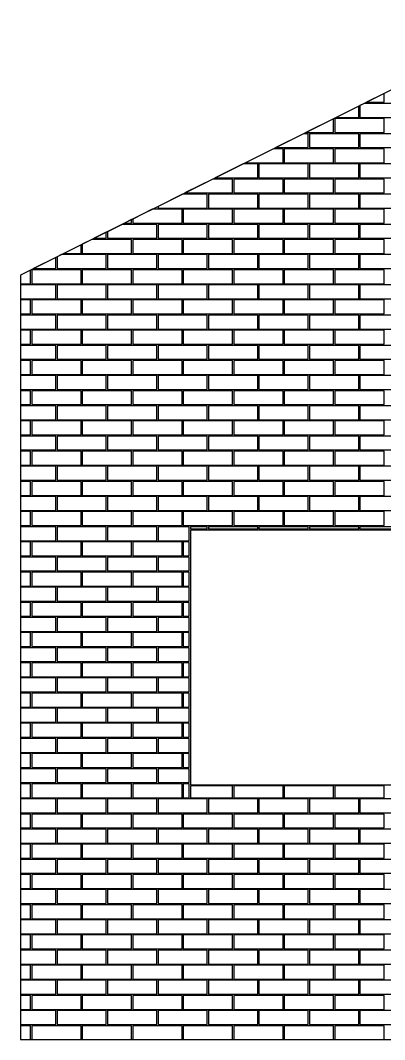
# Model space of a CAD drawing. Header units: millimetres. Extents: x 0 to 6000, y 0 to 6000.
# Drawn here: x 0 to 2142, y 0 to 6000 of the extents above; entities that cross this region are included whole.
import ezdxf

# ---------------------------------------------------------------- set-up
doc = ezdxf.new("R2010")
doc.units = ezdxf.units.MM
for name, color, linetype in [('SOURCE_OUTER', 7, 'Continuous'), ('SOURCE_WINDOWS', 4, 'Continuous'), ('TUTORIAL_CUT', 32, 'Continuous'), ('TUTORIAL_TILES', 30, 'Continuous')]:
    doc.layers.add(name, color=color, linetype=linetype)

msp = doc.modelspace()

# ---------------------------------------------------------------- linework, layer by layer
at = {"layer": 'SOURCE_OUTER'}
msp.add_lwpolyline([(0, 0), (6000, 0), (6000, 4500), (3000, 6000), (0, 4500)], close=True, dxfattribs=at)
at = {"layer": 'SOURCE_WINDOWS'}
msp.add_lwpolyline([(1000, 1500), (2200, 1500), (2200, 3000), (1000, 3000)], close=True, dxfattribs=at)
at = {"layer": 'TUTORIAL_CUT'}
for points in [[(2036, 5518), (2139, 5518), (2139, 5569.5)], [(1858, 5429), (1990.5, 5429), (1990.5, 5495.2)], [(1997.5, 5429), (2287.5, 5429), (2287.5, 5511), (2022, 5511), (1997.5, 5498.8)], [(1680, 5340), (1842, 5340), (1842, 5421)], [(1502, 5251), (1693.5, 5251), (1693.5, 5333), (1666, 5333)], [(1324, 5162), (1545, 5162), (1545, 5244), (1488, 5244)], [(1146, 5073), (1396.5, 5073), (1396.5, 5155), (1310, 5155)], [(968, 4984), (1248, 4984), (1248, 5066), (1132, 5066)], [(809.5, 4895), (1099.5, 4895), (1099.5, 4977), (954, 4977), (809.5, 4904.8)], [(661, 4806), (951, 4806), (951, 4888), (776, 4888), (661, 4830.5)], [(612, 4806), (654, 4806), (654, 4827)], [(434, 4717), (505.5, 4717), (505.5, 4752.8)], [(512.5, 4717), (802.5, 4717), (802.5, 4799), (598, 4799), (512.5, 4756.2)], [(364, 4628), (654, 4628), (654, 4710), (420, 4710), (364, 4682)], [(215.5, 4539), (505.5, 4539), (505.5, 4621), (242, 4621), (215.5, 4607.8)], [(256, 4628), (357, 4628), (357, 4678.5)], [(78, 4539), (208.5, 4539), (208.5, 4604.2)], [(0, 4450), (60, 4450), (60, 4530), (0, 4500)], [(0, 4361), (208.5, 4361), (208.5, 4443), (0, 4443)], [(0, 4272), (60, 4272), (60, 4354), (0, 4354)], [(0, 4183), (208.5, 4183), (208.5, 4265), (0, 4265)], [(0, 4094), (60, 4094), (60, 4176), (0, 4176)], [(0, 4005), (208.5, 4005), (208.5, 4087), (0, 4087)], [(0, 3916), (60, 3916), (60, 3998), (0, 3998)], [(0, 3827), (208.5, 3827), (208.5, 3909), (0, 3909)], [(0, 3738), (60, 3738), (60, 3820), (0, 3820)], [(0, 3649), (208.5, 3649), (208.5, 3731), (0, 3731)], [(0, 3560), (60, 3560), (60, 3642), (0, 3642)], [(0, 3471), (208.5, 3471), (208.5, 3553), (0, 3553)], [(0, 3382), (60, 3382), (60, 3464), (0, 3464)], [(0, 3293), (208.5, 3293), (208.5, 3375), (0, 3375)], [(0, 3204), (60, 3204), (60, 3286), (0, 3286)], [(0, 3115), (208.5, 3115), (208.5, 3197), (0, 3197)], [(0, 3026), (60, 3026), (60, 3108), (0, 3108)], [(0, 2937), (208.5, 2937), (208.5, 3019), (0, 3019)], [(809.5, 2937), (993, 2937), (993, 3019), (809.5, 3019)], [(1000, 3007), (1099.5, 3007), (1099.5, 3019), (1000, 3019)], [(1106.5, 3007), (1396.5, 3007), (1396.5, 3019), (1106.5, 3019)], [(1403.5, 3007), (1693.5, 3007), (1693.5, 3019), (1403.5, 3019)], [(1700.5, 3007), (1990.5, 3007), (1990.5, 3019), (1700.5, 3019)], [(1997.5, 3007), (2200, 3007), (2200, 3019), (1997.5, 3019)], [(0, 2848), (60, 2848), (60, 2930), (0, 2930)], [(958, 2848), (993, 2848), (993, 2930), (958, 2930)], [(0, 2759), (208.5, 2759), (208.5, 2841), (0, 2841)], [(809.5, 2759), (993, 2759), (993, 2841), (809.5, 2841)], [(0, 2670), (60, 2670), (60, 2752), (0, 2752)], [(958, 2670), (993, 2670), (993, 2752), (958, 2752)], [(0, 2581), (208.5, 2581), (208.5, 2663), (0, 2663)], [(809.5, 2581), (993, 2581), (993, 2663), (809.5, 2663)], [(0, 2492), (60, 2492), (60, 2574), (0, 2574)], [(958, 2492), (993, 2492), (993, 2574), (958, 2574)], [(0, 2403), (208.5, 2403), (208.5, 2485), (0, 2485)], [(809.5, 2403), (993, 2403), (993, 2485), (809.5, 2485)], [(0, 2314), (60, 2314), (60, 2396), (0, 2396)], [(958, 2314), (993, 2314), (993, 2396), (958, 2396)], [(0, 2225), (208.5, 2225), (208.5, 2307), (0, 2307)], [(809.5, 2225), (993, 2225), (993, 2307), (809.5, 2307)], [(0, 2136), (60, 2136), (60, 2218), (0, 2218)], [(958, 2136), (993, 2136), (993, 2218), (958, 2218)], [(0, 2047), (208.5, 2047), (208.5, 2129), (0, 2129)], [(809.5, 2047), (993, 2047), (993, 2129), (809.5, 2129)], [(0, 1958), (60, 1958), (60, 2040), (0, 2040)], [(958, 1958), (993, 1958), (993, 2040), (958, 2040)], [(0, 1869), (208.5, 1869), (208.5, 1951), (0, 1951)], [(809.5, 1869), (993, 1869), (993, 1951), (809.5, 1951)], [(0, 1780), (60, 1780), (60, 1862), (0, 1862)], [(958, 1780), (993, 1780), (993, 1862), (958, 1862)], [(0, 1691), (208.5, 1691), (208.5, 1773), (0, 1773)], [(809.5, 1691), (993, 1691), (993, 1773), (809.5, 1773)], [(0, 1602), (60, 1602), (60, 1684), (0, 1684)], [(958, 1602), (993, 1602), (993, 1684), (958, 1684)], [(0, 1513), (208.5, 1513), (208.5, 1595), (0, 1595)], [(809.5, 1513), (993, 1513), (993, 1595), (809.5, 1595)], [(0, 1424), (60, 1424), (60, 1506), (0, 1506)], [(958, 1424), (993, 1424), (993, 1506), (958, 1506)], [(1000, 1424), (1248, 1424), (1248, 1493), (1000, 1493)], [(1255, 1424), (1545, 1424), (1545, 1493), (1255, 1493)], [(1552, 1424), (1842, 1424), (1842, 1493), (1552, 1493)], [(1849, 1424), (2139, 1424), (2139, 1493), (1849, 1493)], [(0, 1335), (208.5, 1335), (208.5, 1417), (0, 1417)], [(0, 1246), (60, 1246), (60, 1328), (0, 1328)], [(0, 1157), (208.5, 1157), (208.5, 1239), (0, 1239)], [(0, 1068), (60, 1068), (60, 1150), (0, 1150)], [(0, 979), (208.5, 979), (208.5, 1061), (0, 1061)], [(0, 890), (60, 890), (60, 972), (0, 972)], [(0, 801), (208.5, 801), (208.5, 883), (0, 883)], [(0, 712), (60, 712), (60, 794), (0, 794)], [(0, 623), (208.5, 623), (208.5, 705), (0, 705)], [(0, 534), (60, 534), (60, 616), (0, 616)], [(0, 445), (208.5, 445), (208.5, 527), (0, 527)], [(0, 356), (60, 356), (60, 438), (0, 438)], [(0, 267), (208.5, 267), (208.5, 349), (0, 349)], [(0, 178), (60, 178), (60, 260), (0, 260)], [(0, 89), (208.5, 89), (208.5, 171), (0, 171)], [(0, 0), (60, 0), (60, 82), (0, 82)]]:
    msp.add_lwpolyline(points, close=True, dxfattribs=at)
at = {"layer": 'TUTORIAL_TILES'}
for points in [[(1849, 5340), (2139, 5340), (2139, 5422), (1849, 5422)], [(1700.5, 5251), (1990.5, 5251), (1990.5, 5333), (1700.5, 5333)], [(1997.5, 5251), (2287.5, 5251), (2287.5, 5333), (1997.5, 5333)], [(1552, 5162), (1842, 5162), (1842, 5244), (1552, 5244)], [(1849, 5162), (2139, 5162), (2139, 5244), (1849, 5244)], [(1403.5, 5073), (1693.5, 5073), (1693.5, 5155), (1403.5, 5155)], [(1700.5, 5073), (1990.5, 5073), (1990.5, 5155), (1700.5, 5155)], [(1997.5, 5073), (2287.5, 5073), (2287.5, 5155), (1997.5, 5155)], [(1255, 4984), (1545, 4984), (1545, 5066), (1255, 5066)], [(1552, 4984), (1842, 4984), (1842, 5066), (1552, 5066)], [(1849, 4984), (2139, 4984), (2139, 5066), (1849, 5066)], [(1106.5, 4895), (1396.5, 4895), (1396.5, 4977), (1106.5, 4977)], [(1403.5, 4895), (1693.5, 4895), (1693.5, 4977), (1403.5, 4977)], [(1700.5, 4895), (1990.5, 4895), (1990.5, 4977), (1700.5, 4977)], [(1997.5, 4895), (2287.5, 4895), (2287.5, 4977), (1997.5, 4977)], [(958, 4806), (1248, 4806), (1248, 4888), (958, 4888)], [(1255, 4806), (1545, 4806), (1545, 4888), (1255, 4888)], [(1552, 4806), (1842, 4806), (1842, 4888), (1552, 4888)], [(1849, 4806), (2139, 4806), (2139, 4888), (1849, 4888)], [(809.5, 4717), (1099.5, 4717), (1099.5, 4799), (809.5, 4799)], [(1106.5, 4717), (1396.5, 4717), (1396.5, 4799), (1106.5, 4799)], [(1403.5, 4717), (1693.5, 4717), (1693.5, 4799), (1403.5, 4799)], [(1700.5, 4717), (1990.5, 4717), (1990.5, 4799), (1700.5, 4799)], [(1997.5, 4717), (2287.5, 4717), (2287.5, 4799), (1997.5, 4799)], [(661, 4628), (951, 4628), (951, 4710), (661, 4710)], [(958, 4628), (1248, 4628), (1248, 4710), (958, 4710)], [(1255, 4628), (1545, 4628), (1545, 4710), (1255, 4710)], [(1552, 4628), (1842, 4628), (1842, 4710), (1552, 4710)], [(1849, 4628), (2139, 4628), (2139, 4710), (1849, 4710)], [(512.5, 4539), (802.5, 4539), (802.5, 4621), (512.5, 4621)], [(809.5, 4539), (1099.5, 4539), (1099.5, 4621), (809.5, 4621)], [(1106.5, 4539), (1396.5, 4539), (1396.5, 4621), (1106.5, 4621)], [(1403.5, 4539), (1693.5, 4539), (1693.5, 4621), (1403.5, 4621)], [(1700.5, 4539), (1990.5, 4539), (1990.5, 4621), (1700.5, 4621)], [(1997.5, 4539), (2287.5, 4539), (2287.5, 4621), (1997.5, 4621)], [(67, 4450), (357, 4450), (357, 4532), (67, 4532)], [(364, 4450), (654, 4450), (654, 4532), (364, 4532)], [(661, 4450), (951, 4450), (951, 4532), (661, 4532)], [(958, 4450), (1248, 4450), (1248, 4532), (958, 4532)], [(1255, 4450), (1545, 4450), (1545, 4532), (1255, 4532)], [(1552, 4450), (1842, 4450), (1842, 4532), (1552, 4532)], [(1849, 4450), (2139, 4450), (2139, 4532), (1849, 4532)], [(215.5, 4361), (505.5, 4361), (505.5, 4443), (215.5, 4443)], [(512.5, 4361), (802.5, 4361), (802.5, 4443), (512.5, 4443)], [(809.5, 4361), (1099.5, 4361), (1099.5, 4443), (809.5, 4443)], [(1106.5, 4361), (1396.5, 4361), (1396.5, 4443), (1106.5, 4443)], [(1403.5, 4361), (1693.5, 4361), (1693.5, 4443), (1403.5, 4443)], [(1700.5, 4361), (1990.5, 4361), (1990.5, 4443), (1700.5, 4443)], [(1997.5, 4361), (2287.5, 4361), (2287.5, 4443), (1997.5, 4443)], [(67, 4272), (357, 4272), (357, 4354), (67, 4354)], [(364, 4272), (654, 4272), (654, 4354), (364, 4354)], [(661, 4272), (951, 4272), (951, 4354), (661, 4354)], [(958, 4272), (1248, 4272), (1248, 4354), (958, 4354)], [(1255, 4272), (1545, 4272), (1545, 4354), (1255, 4354)], [(1552, 4272), (1842, 4272), (1842, 4354), (1552, 4354)], [(1849, 4272), (2139, 4272), (2139, 4354), (1849, 4354)], [(215.5, 4183), (505.5, 4183), (505.5, 4265), (215.5, 4265)], [(512.5, 4183), (802.5, 4183), (802.5, 4265), (512.5, 4265)], [(809.5, 4183), (1099.5, 4183), (1099.5, 4265), (809.5, 4265)], [(1106.5, 4183), (1396.5, 4183), (1396.5, 4265), (1106.5, 4265)], [(1403.5, 4183), (1693.5, 4183), (1693.5, 4265), (1403.5, 4265)], [(1700.5, 4183), (1990.5, 4183), (1990.5, 4265), (1700.5, 4265)], [(1997.5, 4183), (2287.5, 4183), (2287.5, 4265), (1997.5, 4265)], [(67, 4094), (357, 4094), (357, 4176), (67, 4176)], [(364, 4094), (654, 4094), (654, 4176), (364, 4176)], [(661, 4094), (951, 4094), (951, 4176), (661, 4176)], [(958, 4094), (1248, 4094), (1248, 4176), (958, 4176)], [(1255, 4094), (1545, 4094), (1545, 4176), (1255, 4176)], [(1552, 4094), (1842, 4094), (1842, 4176), (1552, 4176)], [(1849, 4094), (2139, 4094), (2139, 4176), (1849, 4176)], [(215.5, 4005), (505.5, 4005), (505.5, 4087), (215.5, 4087)], [(512.5, 4005), (802.5, 4005), (802.5, 4087), (512.5, 4087)], [(809.5, 4005), (1099.5, 4005), (1099.5, 4087), (809.5, 4087)], [(1106.5, 4005), (1396.5, 4005), (1396.5, 4087), (1106.5, 4087)], [(1403.5, 4005), (1693.5, 4005), (1693.5, 4087), (1403.5, 4087)], [(1700.5, 4005), (1990.5, 4005), (1990.5, 4087), (1700.5, 4087)], [(1997.5, 4005), (2287.5, 4005), (2287.5, 4087), (1997.5, 4087)], [(67, 3916), (357, 3916), (357, 3998), (67, 3998)], [(364, 3916), (654, 3916), (654, 3998), (364, 3998)], [(661, 3916), (951, 3916), (951, 3998), (661, 3998)], [(958, 3916), (1248, 3916), (1248, 3998), (958, 3998)], [(1255, 3916), (1545, 3916), (1545, 3998), (1255, 3998)], [(1552, 3916), (1842, 3916), (1842, 3998), (1552, 3998)], [(1849, 3916), (2139, 3916), (2139, 3998), (1849, 3998)], [(215.5, 3827), (505.5, 3827), (505.5, 3909), (215.5, 3909)], [(512.5, 3827), (802.5, 3827), (802.5, 3909), (512.5, 3909)], [(809.5, 3827), (1099.5, 3827), (1099.5, 3909), (809.5, 3909)], [(1106.5, 3827), (1396.5, 3827), (1396.5, 3909), (1106.5, 3909)], [(1403.5, 3827), (1693.5, 3827), (1693.5, 3909), (1403.5, 3909)], [(1700.5, 3827), (1990.5, 3827), (1990.5, 3909), (1700.5, 3909)], [(1997.5, 3827), (2287.5, 3827), (2287.5, 3909), (1997.5, 3909)], [(67, 3738), (357, 3738), (357, 3820), (67, 3820)], [(364, 3738), (654, 3738), (654, 3820), (364, 3820)], [(661, 3738), (951, 3738), (951, 3820), (661, 3820)], [(958, 3738), (1248, 3738), (1248, 3820), (958, 3820)], [(1255, 3738), (1545, 3738), (1545, 3820), (1255, 3820)], [(1552, 3738), (1842, 3738), (1842, 3820), (1552, 3820)], [(1849, 3738), (2139, 3738), (2139, 3820), (1849, 3820)], [(215.5, 3649), (505.5, 3649), (505.5, 3731), (215.5, 3731)], [(512.5, 3649), (802.5, 3649), (802.5, 3731), (512.5, 3731)], [(809.5, 3649), (1099.5, 3649), (1099.5, 3731), (809.5, 3731)], [(1106.5, 3649), (1396.5, 3649), (1396.5, 3731), (1106.5, 3731)], [(1403.5, 3649), (1693.5, 3649), (1693.5, 3731), (1403.5, 3731)], [(1700.5, 3649), (1990.5, 3649), (1990.5, 3731), (1700.5, 3731)], [(1997.5, 3649), (2287.5, 3649), (2287.5, 3731), (1997.5, 3731)], [(67, 3560), (357, 3560), (357, 3642), (67, 3642)], [(364, 3560), (654, 3560), (654, 3642), (364, 3642)], [(661, 3560), (951, 3560), (951, 3642), (661, 3642)], [(958, 3560), (1248, 3560), (1248, 3642), (958, 3642)], [(1255, 3560), (1545, 3560), (1545, 3642), (1255, 3642)], [(1552, 3560), (1842, 3560), (1842, 3642), (1552, 3642)], [(1849, 3560), (2139, 3560), (2139, 3642), (1849, 3642)], [(215.5, 3471), (505.5, 3471), (505.5, 3553), (215.5, 3553)], [(512.5, 3471), (802.5, 3471), (802.5, 3553), (512.5, 3553)], [(809.5, 3471), (1099.5, 3471), (1099.5, 3553), (809.5, 3553)], [(1106.5, 3471), (1396.5, 3471), (1396.5, 3553), (1106.5, 3553)], [(1403.5, 3471), (1693.5, 3471), (1693.5, 3553), (1403.5, 3553)], [(1700.5, 3471), (1990.5, 3471), (1990.5, 3553), (1700.5, 3553)], [(1997.5, 3471), (2287.5, 3471), (2287.5, 3553), (1997.5, 3553)], [(67, 3382), (357, 3382), (357, 3464), (67, 3464)], [(364, 3382), (654, 3382), (654, 3464), (364, 3464)], [(661, 3382), (951, 3382), (951, 3464), (661, 3464)], [(958, 3382), (1248, 3382), (1248, 3464), (958, 3464)], [(1255, 3382), (1545, 3382), (1545, 3464), (1255, 3464)], [(1552, 3382), (1842, 3382), (1842, 3464), (1552, 3464)], [(1849, 3382), (2139, 3382), (2139, 3464), (1849, 3464)], [(215.5, 3293), (505.5, 3293), (505.5, 3375), (215.5, 3375)], [(512.5, 3293), (802.5, 3293), (802.5, 3375), (512.5, 3375)], [(809.5, 3293), (1099.5, 3293), (1099.5, 3375), (809.5, 3375)], [(1106.5, 3293), (1396.5, 3293), (1396.5, 3375), (1106.5, 3375)], [(1403.5, 3293), (1693.5, 3293), (1693.5, 3375), (1403.5, 3375)], [(1700.5, 3293), (1990.5, 3293), (1990.5, 3375), (1700.5, 3375)], [(1997.5, 3293), (2287.5, 3293), (2287.5, 3375), (1997.5, 3375)], [(67, 3204), (357, 3204), (357, 3286), (67, 3286)], [(364, 3204), (654, 3204), (654, 3286), (364, 3286)], [(661, 3204), (951, 3204), (951, 3286), (661, 3286)], [(958, 3204), (1248, 3204), (1248, 3286), (958, 3286)], [(1255, 3204), (1545, 3204), (1545, 3286), (1255, 3286)], [(1552, 3204), (1842, 3204), (1842, 3286), (1552, 3286)], [(1849, 3204), (2139, 3204), (2139, 3286), (1849, 3286)], [(215.5, 3115), (505.5, 3115), (505.5, 3197), (215.5, 3197)], [(512.5, 3115), (802.5, 3115), (802.5, 3197), (512.5, 3197)], [(809.5, 3115), (1099.5, 3115), (1099.5, 3197), (809.5, 3197)], [(1106.5, 3115), (1396.5, 3115), (1396.5, 3197), (1106.5, 3197)], [(1403.5, 3115), (1693.5, 3115), (1693.5, 3197), (1403.5, 3197)], [(1700.5, 3115), (1990.5, 3115), (1990.5, 3197), (1700.5, 3197)], [(1997.5, 3115), (2287.5, 3115), (2287.5, 3197), (1997.5, 3197)], [(67, 3026), (357, 3026), (357, 3108), (67, 3108)], [(364, 3026), (654, 3026), (654, 3108), (364, 3108)], [(661, 3026), (951, 3026), (951, 3108), (661, 3108)], [(958, 3026), (1248, 3026), (1248, 3108), (958, 3108)], [(1255, 3026), (1545, 3026), (1545, 3108), (1255, 3108)], [(1552, 3026), (1842, 3026), (1842, 3108), (1552, 3108)], [(1849, 3026), (2139, 3026), (2139, 3108), (1849, 3108)], [(215.5, 2937), (505.5, 2937), (505.5, 3019), (215.5, 3019)], [(512.5, 2937), (802.5, 2937), (802.5, 3019), (512.5, 3019)], [(67, 2848), (357, 2848), (357, 2930), (67, 2930)], [(364, 2848), (654, 2848), (654, 2930), (364, 2930)], [(661, 2848), (951, 2848), (951, 2930), (661, 2930)], [(215.5, 2759), (505.5, 2759), (505.5, 2841), (215.5, 2841)], [(512.5, 2759), (802.5, 2759), (802.5, 2841), (512.5, 2841)], [(67, 2670), (357, 2670), (357, 2752), (67, 2752)], [(364, 2670), (654, 2670), (654, 2752), (364, 2752)], [(661, 2670), (951, 2670), (951, 2752), (661, 2752)], [(215.5, 2581), (505.5, 2581), (505.5, 2663), (215.5, 2663)], [(512.5, 2581), (802.5, 2581), (802.5, 2663), (512.5, 2663)], [(67, 2492), (357, 2492), (357, 2574), (67, 2574)], [(364, 2492), (654, 2492), (654, 2574), (364, 2574)], [(661, 2492), (951, 2492), (951, 2574), (661, 2574)], [(215.5, 2403), (505.5, 2403), (505.5, 2485), (215.5, 2485)], [(512.5, 2403), (802.5, 2403), (802.5, 2485), (512.5, 2485)], [(67, 2314), (357, 2314), (357, 2396), (67, 2396)], [(364, 2314), (654, 2314), (654, 2396), (364, 2396)], [(661, 2314), (951, 2314), (951, 2396), (661, 2396)], [(215.5, 2225), (505.5, 2225), (505.5, 2307), (215.5, 2307)], [(512.5, 2225), (802.5, 2225), (802.5, 2307), (512.5, 2307)], [(67, 2136), (357, 2136), (357, 2218), (67, 2218)], [(364, 2136), (654, 2136), (654, 2218), (364, 2218)], [(661, 2136), (951, 2136), (951, 2218), (661, 2218)], [(215.5, 2047), (505.5, 2047), (505.5, 2129), (215.5, 2129)], [(512.5, 2047), (802.5, 2047), (802.5, 2129), (512.5, 2129)], [(67, 1958), (357, 1958), (357, 2040), (67, 2040)], [(364, 1958), (654, 1958), (654, 2040), (364, 2040)], [(661, 1958), (951, 1958), (951, 2040), (661, 2040)], [(215.5, 1869), (505.5, 1869), (505.5, 1951), (215.5, 1951)], [(512.5, 1869), (802.5, 1869), (802.5, 1951), (512.5, 1951)], [(67, 1780), (357, 1780), (357, 1862), (67, 1862)], [(364, 1780), (654, 1780), (654, 1862), (364, 1862)], [(661, 1780), (951, 1780), (951, 1862), (661, 1862)], [(215.5, 1691), (505.5, 1691), (505.5, 1773), (215.5, 1773)], [(512.5, 1691), (802.5, 1691), (802.5, 1773), (512.5, 1773)], [(67, 1602), (357, 1602), (357, 1684), (67, 1684)], [(364, 1602), (654, 1602), (654, 1684), (364, 1684)], [(661, 1602), (951, 1602), (951, 1684), (661, 1684)], [(215.5, 1513), (505.5, 1513), (505.5, 1595), (215.5, 1595)], [(512.5, 1513), (802.5, 1513), (802.5, 1595), (512.5, 1595)], [(67, 1424), (357, 1424), (357, 1506), (67, 1506)], [(364, 1424), (654, 1424), (654, 1506), (364, 1506)], [(661, 1424), (951, 1424), (951, 1506), (661, 1506)], [(215.5, 1335), (505.5, 1335), (505.5, 1417), (215.5, 1417)], [(512.5, 1335), (802.5, 1335), (802.5, 1417), (512.5, 1417)], [(809.5, 1335), (1099.5, 1335), (1099.5, 1417), (809.5, 1417)], [(1106.5, 1335), (1396.5, 1335), (1396.5, 1417), (1106.5, 1417)], [(1403.5, 1335), (1693.5, 1335), (1693.5, 1417), (1403.5, 1417)], [(1700.5, 1335), (1990.5, 1335), (1990.5, 1417), (1700.5, 1417)], [(1997.5, 1335), (2287.5, 1335), (2287.5, 1417), (1997.5, 1417)], [(67, 1246), (357, 1246), (357, 1328), (67, 1328)], [(364, 1246), (654, 1246), (654, 1328), (364, 1328)], [(661, 1246), (951, 1246), (951, 1328), (661, 1328)], [(958, 1246), (1248, 1246), (1248, 1328), (958, 1328)], [(1255, 1246), (1545, 1246), (1545, 1328), (1255, 1328)], [(1552, 1246), (1842, 1246), (1842, 1328), (1552, 1328)], [(1849, 1246), (2139, 1246), (2139, 1328), (1849, 1328)], [(215.5, 1157), (505.5, 1157), (505.5, 1239), (215.5, 1239)], [(512.5, 1157), (802.5, 1157), (802.5, 1239), (512.5, 1239)], [(809.5, 1157), (1099.5, 1157), (1099.5, 1239), (809.5, 1239)], [(1106.5, 1157), (1396.5, 1157), (1396.5, 1239), (1106.5, 1239)], [(1403.5, 1157), (1693.5, 1157), (1693.5, 1239), (1403.5, 1239)], [(1700.5, 1157), (1990.5, 1157), (1990.5, 1239), (1700.5, 1239)], [(1997.5, 1157), (2287.5, 1157), (2287.5, 1239), (1997.5, 1239)], [(67, 1068), (357, 1068), (357, 1150), (67, 1150)], [(364, 1068), (654, 1068), (654, 1150), (364, 1150)], [(661, 1068), (951, 1068), (951, 1150), (661, 1150)], [(958, 1068), (1248, 1068), (1248, 1150), (958, 1150)], [(1255, 1068), (1545, 1068), (1545, 1150), (1255, 1150)], [(1552, 1068), (1842, 1068), (1842, 1150), (1552, 1150)], [(1849, 1068), (2139, 1068), (2139, 1150), (1849, 1150)], [(215.5, 979), (505.5, 979), (505.5, 1061), (215.5, 1061)], [(512.5, 979), (802.5, 979), (802.5, 1061), (512.5, 1061)], [(809.5, 979), (1099.5, 979), (1099.5, 1061), (809.5, 1061)], [(1106.5, 979), (1396.5, 979), (1396.5, 1061), (1106.5, 1061)], [(1403.5, 979), (1693.5, 979), (1693.5, 1061), (1403.5, 1061)], [(1700.5, 979), (1990.5, 979), (1990.5, 1061), (1700.5, 1061)], [(1997.5, 979), (2287.5, 979), (2287.5, 1061), (1997.5, 1061)], [(67, 890), (357, 890), (357, 972), (67, 972)], [(364, 890), (654, 890), (654, 972), (364, 972)], [(661, 890), (951, 890), (951, 972), (661, 972)], [(958, 890), (1248, 890), (1248, 972), (958, 972)], [(1255, 890), (1545, 890), (1545, 972), (1255, 972)], [(1552, 890), (1842, 890), (1842, 972), (1552, 972)], [(1849, 890), (2139, 890), (2139, 972), (1849, 972)], [(215.5, 801), (505.5, 801), (505.5, 883), (215.5, 883)], [(512.5, 801), (802.5, 801), (802.5, 883), (512.5, 883)], [(809.5, 801), (1099.5, 801), (1099.5, 883), (809.5, 883)], [(1106.5, 801), (1396.5, 801), (1396.5, 883), (1106.5, 883)], [(1403.5, 801), (1693.5, 801), (1693.5, 883), (1403.5, 883)], [(1700.5, 801), (1990.5, 801), (1990.5, 883), (1700.5, 883)], [(1997.5, 801), (2287.5, 801), (2287.5, 883), (1997.5, 883)], [(67, 712), (357, 712), (357, 794), (67, 794)], [(364, 712), (654, 712), (654, 794), (364, 794)], [(661, 712), (951, 712), (951, 794), (661, 794)], [(958, 712), (1248, 712), (1248, 794), (958, 794)], [(1255, 712), (1545, 712), (1545, 794), (1255, 794)], [(1552, 712), (1842, 712), (1842, 794), (1552, 794)], [(1849, 712), (2139, 712), (2139, 794), (1849, 794)], [(215.5, 623), (505.5, 623), (505.5, 705), (215.5, 705)], [(512.5, 623), (802.5, 623), (802.5, 705), (512.5, 705)], [(809.5, 623), (1099.5, 623), (1099.5, 705), (809.5, 705)], [(1106.5, 623), (1396.5, 623), (1396.5, 705), (1106.5, 705)], [(1403.5, 623), (1693.5, 623), (1693.5, 705), (1403.5, 705)], [(1700.5, 623), (1990.5, 623), (1990.5, 705), (1700.5, 705)], [(1997.5, 623), (2287.5, 623), (2287.5, 705), (1997.5, 705)], [(67, 534), (357, 534), (357, 616), (67, 616)], [(364, 534), (654, 534), (654, 616), (364, 616)], [(661, 534), (951, 534), (951, 616), (661, 616)], [(958, 534), (1248, 534), (1248, 616), (958, 616)], [(1255, 534), (1545, 534), (1545, 616), (1255, 616)], [(1552, 534), (1842, 534), (1842, 616), (1552, 616)], [(1849, 534), (2139, 534), (2139, 616), (1849, 616)], [(215.5, 445), (505.5, 445), (505.5, 527), (215.5, 527)], [(512.5, 445), (802.5, 445), (802.5, 527), (512.5, 527)], [(809.5, 445), (1099.5, 445), (1099.5, 527), (809.5, 527)], [(1106.5, 445), (1396.5, 445), (1396.5, 527), (1106.5, 527)], [(1403.5, 445), (1693.5, 445), (1693.5, 527), (1403.5, 527)], [(1700.5, 445), (1990.5, 445), (1990.5, 527), (1700.5, 527)], [(1997.5, 445), (2287.5, 445), (2287.5, 527), (1997.5, 527)], [(67, 356), (357, 356), (357, 438), (67, 438)], [(364, 356), (654, 356), (654, 438), (364, 438)], [(661, 356), (951, 356), (951, 438), (661, 438)], [(958, 356), (1248, 356), (1248, 438), (958, 438)], [(1255, 356), (1545, 356), (1545, 438), (1255, 438)], [(1552, 356), (1842, 356), (1842, 438), (1552, 438)], [(1849, 356), (2139, 356), (2139, 438), (1849, 438)], [(215.5, 267), (505.5, 267), (505.5, 349), (215.5, 349)], [(512.5, 267), (802.5, 267), (802.5, 349), (512.5, 349)], [(809.5, 267), (1099.5, 267), (1099.5, 349), (809.5, 349)], [(1106.5, 267), (1396.5, 267), (1396.5, 349), (1106.5, 349)], [(1403.5, 267), (1693.5, 267), (1693.5, 349), (1403.5, 349)], [(1700.5, 267), (1990.5, 267), (1990.5, 349), (1700.5, 349)], [(1997.5, 267), (2287.5, 267), (2287.5, 349), (1997.5, 349)], [(67, 178), (357, 178), (357, 260), (67, 260)], [(364, 178), (654, 178), (654, 260), (364, 260)], [(661, 178), (951, 178), (951, 260), (661, 260)], [(958, 178), (1248, 178), (1248, 260), (958, 260)], [(1255, 178), (1545, 178), (1545, 260), (1255, 260)], [(1552, 178), (1842, 178), (1842, 260), (1552, 260)], [(1849, 178), (2139, 178), (2139, 260), (1849, 260)], [(215.5, 89), (505.5, 89), (505.5, 171), (215.5, 171)], [(512.5, 89), (802.5, 89), (802.5, 171), (512.5, 171)], [(809.5, 89), (1099.5, 89), (1099.5, 171), (809.5, 171)], [(1106.5, 89), (1396.5, 89), (1396.5, 171), (1106.5, 171)], [(1403.5, 89), (1693.5, 89), (1693.5, 171), (1403.5, 171)], [(1700.5, 89), (1990.5, 89), (1990.5, 171), (1700.5, 171)], [(1997.5, 89), (2287.5, 89), (2287.5, 171), (1997.5, 171)], [(67, 0), (357, 0), (357, 82), (67, 82)], [(364, 0), (654, 0), (654, 82), (364, 82)], [(661, 0), (951, 0), (951, 82), (661, 82)], [(958, 0), (1248, 0), (1248, 82), (958, 82)], [(1255, 0), (1545, 0), (1545, 82), (1255, 82)], [(1552, 0), (1842, 0), (1842, 82), (1552, 82)], [(1849, 0), (2139, 0), (2139, 82), (1849, 82)]]:
    msp.add_lwpolyline(points, close=True, dxfattribs=at)

doc.saveas('drawing.dxf')
